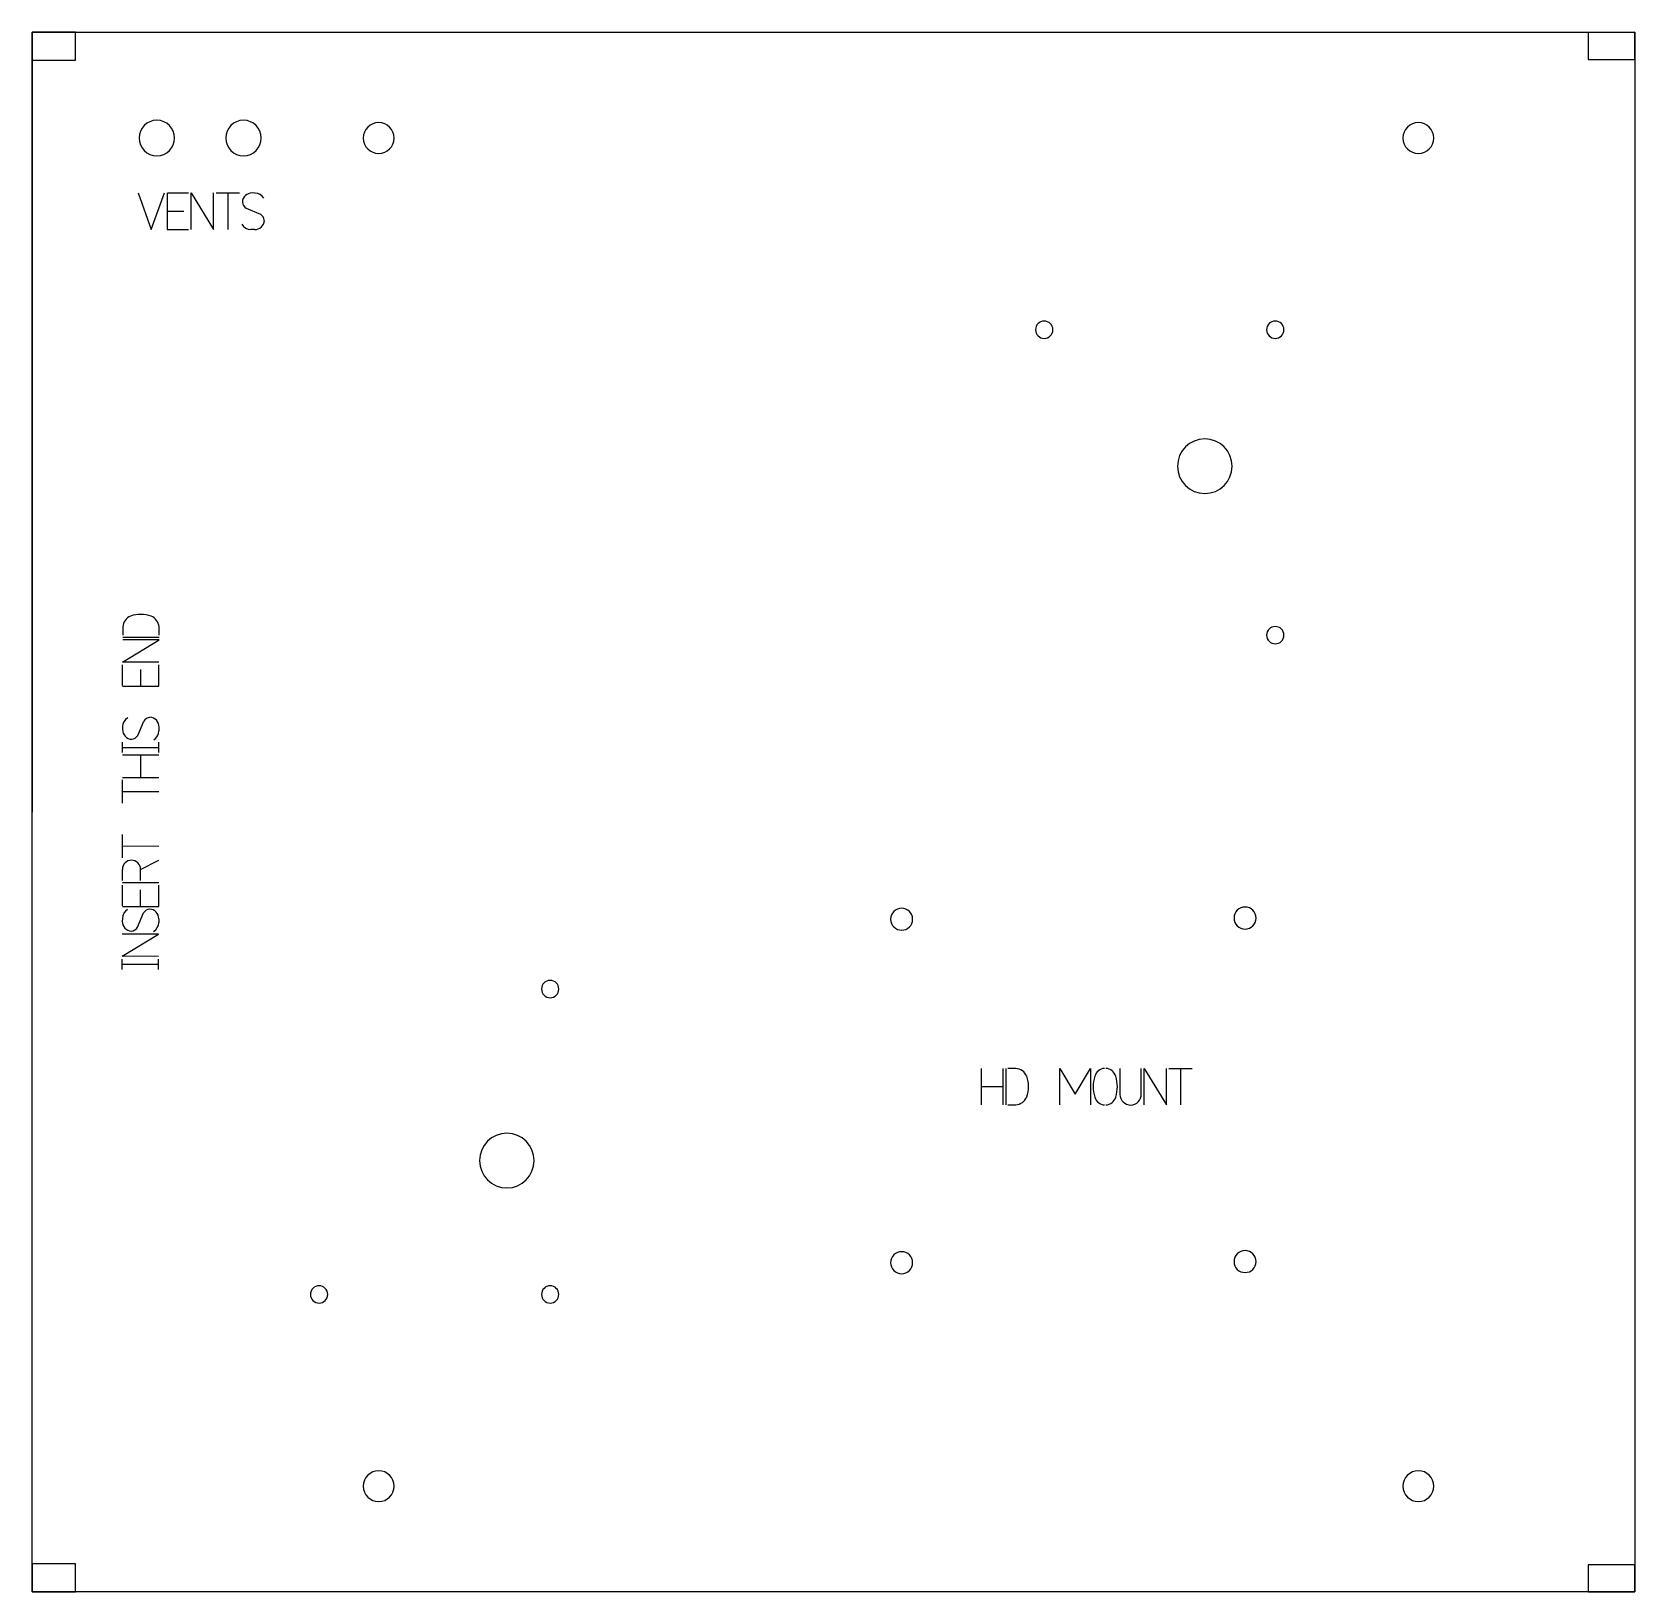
# Model space of a CAD drawing. Extents: x 0 to 18.5, y 0 to 18.
import ezdxf

# ---------------------------------------------------------------- set-up
doc = ezdxf.new("R2010")
doc.units = 0
doc.layers.add('1', color=7, linetype='CONTINUOUS')
doc.layers.add('6', color=7, linetype='CONTINUOUS')

msp = doc.modelspace()

# ---------------------------------------------------------------- linework, layer by layer
at = {"layer": '1', "color": 1, "linetype": 'CONTINUOUS'}
for p, q in [((0.523, 18.03), (0.023, 18.03)), ((0.023, 18.03), (0.023, 17.704)), ((0.023, 0.028), (0.023, 18.028)), ((0.023, 18.028), (18.523, 18.028)), ((0.023, 18.028), (0.023, 9.028)), ((0.523, 17.704), (0.523, 18.03)), ((18.523, 18.028), (17.983, 18.027)), ((17.983, 18.027), (17.983, 17.714)), ((18.523, 18.028), (18.523, 0.028)), ((18.523, 17.715), (18.523, 18.028)), ((0.023, 17.704), (0.523, 17.704)), ((17.983, 17.714), (18.523, 17.715)), ((0.522, 0.354), (0.022, 0.354)), ((0.022, 0.354), (0.023, 0.028)), ((0.523, 0.028), (0.522, 0.354)), ((18.522, 0.341), (17.982, 0.341)), ((17.982, 0.341), (17.983, 0.028)), ((18.523, 0.028), (18.522, 0.341)), ((18.523, 0.028), (0.023, 0.028)), ((0.023, 0.028), (0.523, 0.028)), ((17.983, 0.028), (18.523, 0.028))]:
    msp.add_line(p, q, dxfattribs=at)
for centre, radius, start, end in [((1.462, 16.807), 0.205, 90, 270), ((1.462, 16.807), 0.205, 270, 90), ((2.462, 16.807), 0.205, 90, 270), ((2.462, 16.807), 0.205, 270, 90), ((4.023, 16.807), 0.178, 90, 270), ((4.023, 16.807), 0.178, 270, 90), ((16.023, 16.807), 0.178, 90, 270), ((16.023, 16.807), 0.178, 270, 90), ((11.704, 14.595), 0.1, 90, 270), ((11.704, 14.595), 0.1, 270, 90), ((14.371, 14.595), 0.1, 90, 270), ((14.371, 14.595), 0.1, 270, 90), ((14.371, 11.07), 0.1, 90, 270), ((14.371, 11.07), 0.1, 270, 90), ((10.059, 7.792), 0.127, 90, 270), ((10.059, 7.792), 0.127, 270, 90), ((14.023, 7.805), 0.127, 90, 270), ((14.023, 7.805), 0.127, 270, 90), ((6.002, 6.986), 0.1, 90, 270), ((6.002, 6.986), 0.1, 270, 90), ((10.059, 3.828), 0.127, 90, 270), ((10.059, 3.828), 0.127, 270, 90), ((14.023, 3.841), 0.127, 90, 270), ((14.023, 3.841), 0.127, 270, 90), ((3.335, 3.461), 0.1, 90, 270), ((3.335, 3.461), 0.1, 270, 90), ((6.002, 3.461), 0.1, 90, 270), ((6.002, 3.461), 0.1, 270, 90), ((4.023, 1.249), 0.178, 90, 270), ((4.023, 1.249), 0.178, 270, 90), ((16.023, 1.249), 0.178, 90, 270), ((16.023, 1.249), 0.178, 270, 90)]:
    msp.add_arc(centre, radius, start, end, dxfattribs=at)
at = {"layer": '6', "color": 6, "linetype": 'CONTINUOUS'}
for p, q in [((1.245, 16.173), (1.398, 15.753)), ((1.398, 15.753), (1.551, 16.173)), ((1.581, 16.173), (1.581, 15.753)), ((1.588, 16.173), (1.588, 16.173)), ((1.588, 16.173), (1.827, 16.173)), ((1.859, 15.753), (1.859, 16.173)), ((1.859, 16.173), (2.116, 15.753)), ((2.116, 15.753), (2.116, 16.173)), ((2.146, 16.173), (2.281, 16.173)), ((2.281, 16.173), (2.281, 15.753)), ((2.281, 16.173), (2.415, 16.173)), ((2.595, 16.172), (2.561, 16.173)), ((1.581, 15.963), (1.773, 15.963)), ((2.493, 15.998), (2.658, 15.927)), ((1.581, 15.753), (1.827, 15.753)), ((2.591, 15.752), (2.548, 15.752)), ((1.068, 11.164), (1.068, 11.07)), ((1.488, 11.069), (1.488, 11.164)), ((1.067, 10.76), (1.488, 11.017)), ((1.068, 11.047), (1.488, 11.047)), ((1.488, 11.017), (1.068, 11.017)), ((1.487, 10.759), (1.067, 10.76)), ((1.067, 10.489), (1.067, 10.728)), ((1.277, 10.482), (1.277, 10.674)), ((1.487, 10.482), (1.487, 10.728)), ((1.067, 10.489), (1.067, 10.489)), ((1.067, 10.482), (1.487, 10.482)), ((1.067, 10.015), (1.066, 9.981)), ((1.241, 9.912), (1.312, 10.078)), ((1.487, 10.01), (1.487, 9.967)), ((1.066, 9.774), (1.066, 9.834)), ((1.486, 9.774), (1.486, 9.834)), ((1.066, 9.714), (1.066, 9.774)), ((1.066, 9.774), (1.486, 9.774)), ((1.276, 9.684), (1.066, 9.684)), ((1.276, 9.429), (1.276, 9.684)), ((1.486, 9.684), (1.276, 9.684)), ((1.486, 9.714), (1.486, 9.774)), ((1.065, 9.265), (1.066, 9.399)), ((1.065, 9.131), (1.065, 9.265)), ((1.065, 9.265), (1.485, 9.265)), ((1.066, 9.429), (1.276, 9.429)), ((1.276, 9.429), (1.486, 9.429)), ((1.065, 8.637), (1.065, 8.771)), ((1.064, 8.502), (1.065, 8.637)), ((1.065, 8.637), (1.485, 8.636)), ((1.064, 8.238), (1.064, 8.367)), ((1.274, 8.367), (1.484, 8.472)), ((1.274, 8.237), (1.274, 8.367)), ((1.064, 8.215), (1.484, 8.214)), ((1.064, 7.946), (1.064, 8.185)), ((1.484, 7.938), (1.484, 8.184)), ((1.274, 7.938), (1.274, 8.131)), ((1.064, 7.801), (1.063, 7.767)), ((1.064, 7.946), (1.064, 7.946)), ((1.064, 7.938), (1.484, 7.938)), ((1.238, 7.699), (1.309, 7.864)), ((1.484, 7.796), (1.484, 7.754)), ((1.483, 7.62), (1.063, 7.621)), ((1.063, 7.364), (1.483, 7.62)), ((1.483, 7.363), (1.063, 7.364)), ((1.063, 7.272), (1.063, 7.332)), ((1.063, 7.212), (1.063, 7.272)), ((1.063, 7.272), (1.483, 7.272)), ((1.483, 7.272), (1.483, 7.332)), ((1.483, 7.212), (1.483, 7.272)), ((10.976, 6.07), (10.976, 5.86)), ((11.231, 5.86), (11.231, 6.07)), ((11.261, 6.07), (11.261, 5.65)), ((11.378, 6.07), (11.283, 6.07)), ((11.885, 5.65), (11.885, 6.07)), ((11.885, 6.07), (12.062, 5.773)), ((12.062, 5.773), (12.239, 6.07)), ((12.239, 6.07), (12.239, 5.65)), ((12.579, 6.07), (12.579, 5.77)), ((12.825, 5.773), (12.825, 6.07)), ((12.857, 5.65), (12.857, 6.07)), ((12.857, 6.07), (13.114, 5.65)), ((13.114, 5.65), (13.114, 6.07)), ((13.144, 6.07), (13.278, 6.07)), ((13.278, 6.07), (13.278, 5.65)), ((13.278, 6.07), (13.413, 6.07)), ((10.976, 5.86), (10.976, 5.65)), ((10.976, 5.86), (11.231, 5.86)), ((11.231, 5.65), (11.231, 5.86)), ((11.283, 5.65), (11.378, 5.65))]:
    msp.add_line(p, q, dxfattribs=at)
for centre, radius, start, end in [((2.56, 16.062), 0.111, 89.2985, 177.3507), ((2.594, 16.051), 0.121, 30.522, 89.2985), ((2.539, 16.075), 0.0903, 185.1823, 239.3448), ((2.612, 15.849), 0.0903, 5.1822, 59.3448), ((2.549, 15.873), 0.121, 210.522, 269.4411), ((2.592, 15.862), 0.111, 269.4411, 357.3507), ((13.558, 13.02), 0.315, 90, 270), ((13.558, 13.02), 0.315, 270, 90), ((1.222, 11.15), 0.154, 114.3085, 174.5391), ((1.278, 10.936), 0.374, 71.2157, 108.6275), ((1.334, 11.15), 0.154, 5.3041, 65.5348), ((1.188, 10.013), 0.121, 120.4436, 179.2201), ((1.39, 10.031), 0.0903, 95.1038, 149.2664), ((1.377, 10.011), 0.111, 359.3627, 87.2723), ((1.177, 9.979), 0.111, 179.2201, 267.2723), ((1.164, 9.959), 0.0903, 275.1039, 329.2664), ((1.366, 9.968), 0.121, 300.4436, 359.3627), ((1.169, 8.367), 0.105, 89.9172, 179.9216), ((1.169, 8.367), 0.105, 359.9128, 89.9172), ((1.185, 7.8), 0.121, 120.4436, 179.2201), ((1.387, 7.818), 0.0903, 95.1038, 149.2664), ((1.374, 7.798), 0.111, 359.3627, 87.2723), ((1.174, 7.766), 0.111, 179.2201, 267.2723), ((1.161, 7.745), 0.0903, 275.1039, 329.2664), ((1.363, 7.755), 0.121, 300.4436, 359.3627), ((11.363, 5.916), 0.154, 24.3869, 84.6175), ((11.15, 5.86), 0.374, 341.2941, 18.7059), ((12.644, 5.859), 0.374, 161.2941, 198.7059), ((12.409, 5.945), 0.125, 93.4425, 164.098), ((12.409, 5.945), 0.125, 15.9021, 86.5576), ((12.175, 5.859), 0.374, 341.2941, 18.7059), ((11.363, 5.803), 0.154, 275.3825, 335.6132), ((12.409, 5.773), 0.125, 195.9021, 266.5576), ((12.409, 5.773), 0.125, 273.4425, 344.098), ((12.702, 5.77), 0.123, 180.1397, 270.6987), ((12.702, 5.77), 0.123, 270.6987, 1.2577), ((5.502, 5.006), 0.315, 90, 270), ((5.502, 5.006), 0.315, 270, 90)]:
    msp.add_arc(centre, radius, start, end, dxfattribs=at)

doc.saveas('drawing.dxf')
